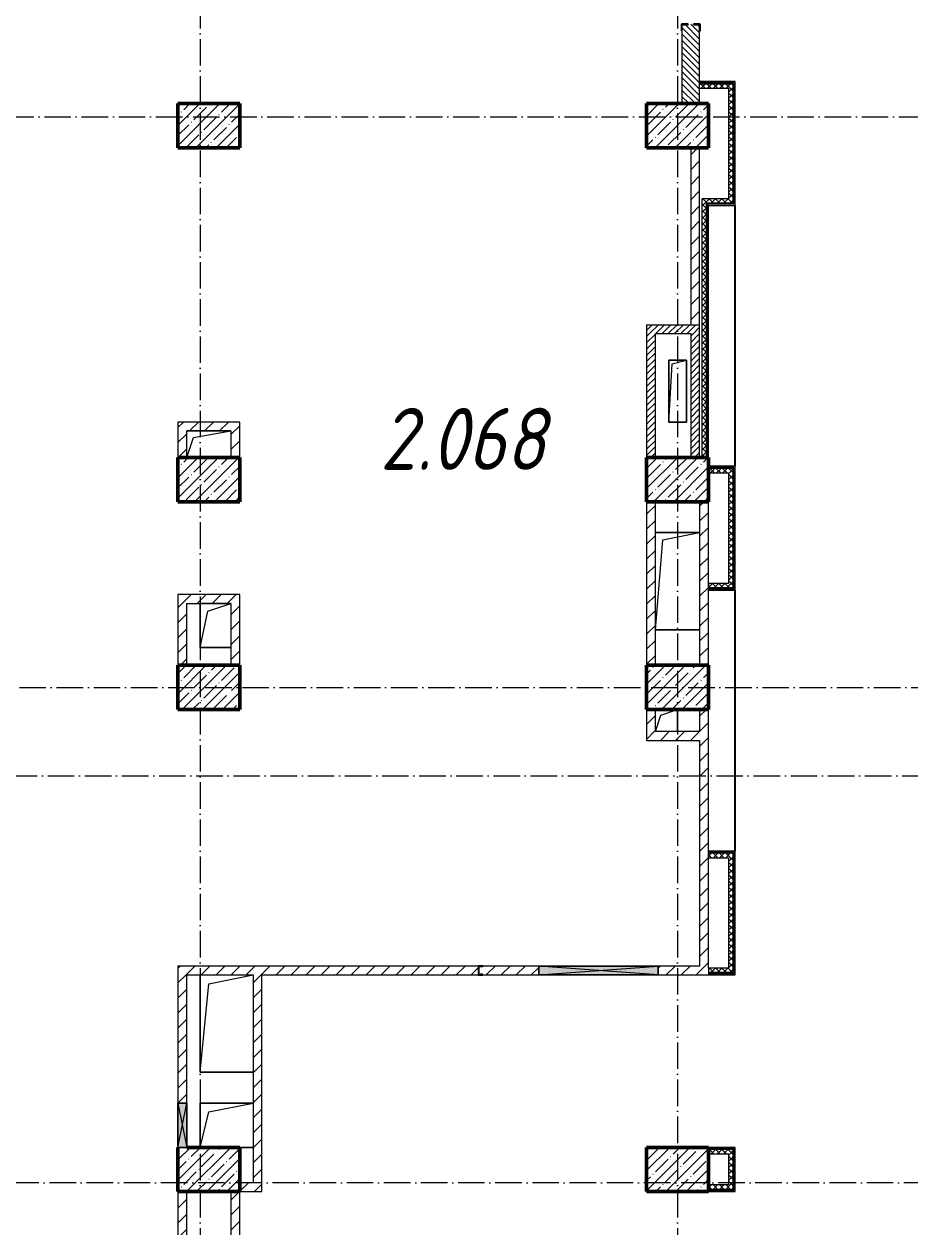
# Model space of a CAD drawing. Header units: millimetres. Extents: x -12989 to 629078, y -109036 to 555275.
# Drawn here: x 119020 to 129038, y 133195 to 146795 of the extents above; entities that cross this region are included whole.
import ezdxf

# ---------------------------------------------------------------- set-up
doc = ezdxf.new("R2010")
doc.units = ezdxf.units.MM
doc.linetypes.add('50_200_ШТРИХ_1Т_ш5_п1_п1_', pattern=[700, 500, -100, 0, -100])
for name, color, linetype, lineweight in [('A-DETL-GENF-OTLN', 7, 'Continuous', 9), ('A-FLOR-____-OTLN', 7, 'Continuous', 9), ('A-GENM-____-MCUT', 7, 'Continuous', 25), ('A-GENM-____-OTLN', 7, 'Continuous', 9), ('A-GENM-____-OTLN-1', 7, 'Continuous', 25), ('A-GLAZ-____-OTLN', 7, 'Continuous', 9), ('A-WALL-____-MCUT', 7, 'Continuous', 13), ('A-WALL-____-MCUT-1', 7, 'Continuous', 9), ('A-WALL-____-PATT-1', 7, 'Continuous', 9), ('A-WALL-FNSH-MCUT-1', 7, 'Continuous', 9), ('I-WALL-____-OTLN', 7, 'Continuous', 9), ('S-COLS-____-MCUT', 7, 'Continuous', 50), ('S-COLS-____-OTLN', 7, 'Continuous', 9), ('S-GRID-____-OTLN-1', 7, '50_200_ШТРИХ_1Т_ш5_п1_п1_', 9), ('Марки помещений', 7, 'Continuous', 9)]:
    doc.layers.add(name, color=color, linetype=linetype, lineweight=lineweight)
doc.layers.add('A-WALL-____-PATT-3', color=9, linetype='Continuous', lineweight=9, true_color=0x808080)
doc.styles.add('ISOCPEUR_I_2', font='isocpeui.ttf', dxfattribs={"width": 0.85, "height": 2.3})
pattern_1 = [(45, (43259.71, 63713.66), (-84.85281, 84.85281), [])]
pattern_2 = [(45, (43259.71, 63713.66), (-35.35534, 35.35534), [])]
pattern_3 = [(45, (43259.71, 63713.66), (-35.35534, 35.35534), []), (135, (43259.71, 63713.66), (-35.35534, -35.35534), [])]

# ---------------------------------------------------------------- blocks, each defined once
blk = doc.blocks.new('BSC_Колонна _Прямоугольная - 500х700-V132-АР1_План отверстий 2 этажа в осях 1-64_Ю-ЯЯ')
at = {"layer": 'S-COLS-____-OTLN'}
h = blk.add_hatch(dxfattribs=at)
h.set_pattern_fill('FP_145', color=256, style=0, pattern_type=2)
h.set_pattern_definition([(315, (-70131.04, 77850), (114.04925, 114.04925), []), (315, (-70131.04, 77735.95), (114.04925, 114.04925), [201.613, -40.323, 3.353, -36.97])])
h.paths.add_polyline_path([(-250, 350), (-250, -350), (250, -350), (250, 350), (9, 350)], flags=0)
at = {"layer": 'S-COLS-____-MCUT'}
for p, q in [((250, 350), (-250, 350)), ((-250, 350), (-250, -350)), ((250, -350), (250, 250)), ((-250, -350), (250, -350))]:
    blk.add_line(p, q, dxfattribs=at)
blk = doc.blocks.new('BSC_Колонна _Прямоугольная - 500х700-V133-АР1_План отверстий 2 этажа в осях 1-64_Ю-ЯЯ')
at = {"layer": 'S-COLS-____-OTLN'}
h = blk.add_hatch(dxfattribs=at)
h.set_pattern_fill('FP_146', color=256, style=0, pattern_type=2)
h.set_pattern_definition([(315, (-70131.04, 83150), (114.04925, 114.04925), []), (315, (-70131.04, 83035.95), (114.04925, 114.04925), [201.613, -40.323, 3.353, -36.97])])
h.paths.add_polyline_path([(-250, 350), (-250, -350), (250, -350), (250, 350), (9, 350)], flags=0)
at = {"layer": 'S-COLS-____-MCUT'}
for p, q in [((250, 350), (-250, 350)), ((-250, 350), (-250, -350)), ((250, -350), (250, 350)), ((-250, -350), (250, -350))]:
    blk.add_line(p, q, dxfattribs=at)
blk = doc.blocks.new('BSC_Колонна _Прямоугольная - 500х700-V135-АР1_План отверстий 2 этажа в осях 1-64_Ю-ЯЯ')
at = {"layer": 'S-COLS-____-OTLN'}
h = blk.add_hatch(dxfattribs=at)
h.set_pattern_fill('FP_148', color=256, style=0, pattern_type=2)
h.set_pattern_definition([(315, (-75581.04, 77850), (114.04925, 114.04925), []), (315, (-75581.04, 77735.95), (114.04925, 114.04925), [201.613, -40.323, 3.353, -36.97])])
h.paths.add_polyline_path([(-250, 350), (-250, -350), (250, -350), (250, 350)], flags=0)
at = {"layer": 'S-COLS-____-MCUT'}
for p, q in [((250, 350), (-250, 350)), ((-250, 350), (-250, -350)), ((250, -350), (250, 350)), ((-250, -350), (250, -350))]:
    blk.add_line(p, q, dxfattribs=at)
blk = doc.blocks.new('BSC_Колонна _Прямоугольная - 500х700-V136-АР1_План отверстий 2 этажа в осях 1-64_Ю-ЯЯ')
at = {"layer": 'S-COLS-____-OTLN'}
h = blk.add_hatch(dxfattribs=at)
h.set_pattern_fill('FP_149', color=256, style=0, pattern_type=2)
h.set_pattern_definition([(315, (-75581.04, 83150), (114.04925, 114.04925), []), (315, (-75581.04, 83035.95), (114.04925, 114.04925), [201.613, -40.323, 3.353, -36.97])])
h.paths.add_polyline_path([(-250, 350), (-250, -350), (250, -350), (250, 350)], flags=0)
at = {"layer": 'S-COLS-____-MCUT'}
for p, q in [((250, 350), (-250, 350)), ((-250, 350), (-250, -350)), ((250, -350), (250, 350)), ((-250, -350), (250, -350))]:
    blk.add_line(p, q, dxfattribs=at)
blk = doc.blocks.new('BSC_Колонна _Прямоугольная - 500х700-V138-АР1_План отверстий 2 этажа в осях 1-64_Ю-ЯЯ')
at = {"layer": 'S-COLS-____-OTLN'}
h = blk.add_hatch(dxfattribs=at)
h.set_pattern_fill('FP_151', color=256, style=0, pattern_type=2)
h.set_pattern_definition([(315, (-77931.04, 77850), (114.04925, 114.04925), []), (315, (-77931.04, 77735.95), (114.04925, 114.04925), [201.613, -40.323, 3.353, -36.97])])
h.paths.add_polyline_path([(-250, 350), (-250, -350), (250, -350), (250, 350)], flags=0)
at = {"layer": 'S-COLS-____-MCUT'}
for p, q in [((250, 350), (-250, 350)), ((-250, 350), (-250, -350)), ((250, -350), (250, 350)), ((-250, -350), (250, -350))]:
    blk.add_line(p, q, dxfattribs=at)
blk = doc.blocks.new('BSC_Колонна _Прямоугольная - 500х700-V139-АР1_План отверстий 2 этажа в осях 1-64_Ю-ЯЯ')
at = {"layer": 'S-COLS-____-OTLN'}
h = blk.add_hatch(dxfattribs=at)
h.set_pattern_fill('FP_152', color=256, style=0, pattern_type=2)
h.set_pattern_definition([(315, (-77931.04, 83150), (114.04925, 114.04925), []), (315, (-77931.04, 83035.95), (114.04925, 114.04925), [201.613, -40.323, 3.353, -36.97])])
h.paths.add_polyline_path([(-250, 350), (-250, -350), (250, -350), (250, 350)], flags=0)
at = {"layer": 'S-COLS-____-MCUT'}
for p, q in [((250, 350), (-250, 350)), ((-250, 350), (-250, -350)), ((250, -350), (250, 350)), ((-250, -350), (250, -350))]:
    blk.add_line(p, q, dxfattribs=at)
blk = doc.blocks.new('BSC_Колонна _Прямоугольная - 500х700-V141-АР1_План отверстий 2 этажа в осях 1-64_Ю-ЯЯ')
at = {"layer": 'S-COLS-____-OTLN'}
h = blk.add_hatch(dxfattribs=at)
h.set_pattern_fill('FP_154', color=256, style=0, pattern_type=2)
h.set_pattern_definition([(315, (-81931.04, 77850), (114.04925, 114.04925), []), (315, (-81931.04, 77735.95), (114.04925, 114.04925), [201.613, -40.323, 3.353, -36.97])])
h.paths.add_polyline_path([(-250, 350), (-250, -350), (250, -350), (250, 350)], flags=0)
at = {"layer": 'S-COLS-____-MCUT'}
for p, q in [((250, 350), (-250, 350)), ((-250, 350), (-250, -350)), ((250, -350), (250, 350)), ((-250, -350), (250, -350))]:
    blk.add_line(p, q, dxfattribs=at)
blk = doc.blocks.new('BSC_Колонна _Прямоугольная - 500х700-V142-АР1_План отверстий 2 этажа в осях 1-64_Ю-ЯЯ')
at = {"layer": 'S-COLS-____-OTLN'}
h = blk.add_hatch(dxfattribs=at)
h.set_pattern_fill('FP_155', color=256, style=0, pattern_type=2)
h.set_pattern_definition([(315, (-81931.04, 83150), (114.04925, 114.04925), []), (315, (-81931.04, 83035.95), (114.04925, 114.04925), [201.613, -40.323, 3.353, -36.97])])
h.paths.add_polyline_path([(-250, 350), (-250, -350), (250, -350), (250, 350)], flags=0)
at = {"layer": 'S-COLS-____-MCUT'}
for p, q in [((250, 350), (-250, 350)), ((-250, 350), (-250, -350)), ((250, -350), (250, 350)), ((-250, -350), (250, -350))]:
    blk.add_line(p, q, dxfattribs=at)
blk = doc.blocks.new('154_Фахверк_СКБ_Швеллер - Тип_100_3960-28318856-АР1_План отверстий 2 этажа в осях 1-64_Ю-ЯЯ')
at = {"layer": 'A-GENM-____-MCUT'}
for p, q in [((175, 50), (125, 50)), ((125, 50), (125, -50)), ((128, 47), (175, 47)), ((128, -47), (128, 47)), ((175, 47), (175, 50)), ((125, -50), (175, -50)), ((175, -47), (128, -47)), ((175, -50), (175, -47))]:
    blk.add_line(p, q, dxfattribs=at)
blk = doc.blocks.new('154_Стойка_СКБ_Уголок - СМ-2480_200-28346303-АР1_План отверстий 2 этажа в осях 1-64_Ю-ЯЯ')
at = {"layer": 'A-GENM-____-MCUT'}
for p, q in [((125, 156), (125, 81)), ((200, 156), (125, 156)), ((131, 81), (131, 150)), ((131, 150), (200, 150)), ((200, 150), (200, 156)), ((125, 81), (131, 81)), ((131, 19), (125, 19)), ((125, 19), (125, -56)), ((131, -50), (131, 19)), ((125, -56), (200, -56)), ((200, -50), (131, -50)), ((200, -56), (200, -50))]:
    blk.add_line(p, q, dxfattribs=at)
blk = doc.blocks.new('AR_Отверстие прямоугольное _в плите_ - AR_Отверстие прямоугольное _в плите_-30459388-АР1_План отверстий 2 этажа в осях 1-64_Ю-ЯЯ')
at = {"layer": 'A-GENM-____-OTLN'}
for p, q in [((100, 350), (-100, 350)), ((-100, 350), (-100, -350)), ((-100, -350), (-60, 310)), ((-60, 310), (100, 350)), ((100, -350), (100, 350)), ((-100, -350), (100, -350))]:
    blk.add_line(p, q, dxfattribs=at)
blk = doc.blocks.new('AR_Отверстие прямоугольное _в плите_ - AR_Отверстие прямоугольное _в плите_-30552653-АР1_План отверстий 2 этажа в осях 1-64_Ю-ЯЯ')
at = {"layer": 'A-GENM-____-OTLN'}
for p, q in [((300, 250), (-300, 250)), ((-300, 250), (-300, -250)), ((-300, -250), (-200, 150)), ((-200, 150), (300, 250)), ((150, -250), (300, -250))]:
    blk.add_line(p, q, dxfattribs=at)
blk = doc.blocks.new('AR_Отверстие прямоугольное _в плите_ - AR_Отверстие прямоугольное _в плите_-30552540-АР1_План отверстий 2 этажа в осях 1-64_Ю-ЯЯ')
at = {"layer": 'A-GENM-____-OTLN'}
for p, q in [((175, 250), (-175, 250)), ((-175, 250), (-175, -250)), ((-175, -250), (-87, 163)), ((-87, 163), (175, 250)), ((-175, -250), (175, -250))]:
    blk.add_line(p, q, dxfattribs=at)
blk = doc.blocks.new('AR_Отверстие прямоугольное _в плите_ - AR_Отверстие прямоугольное _в плите_-V181-АР1_План отверстий 2 этажа в осях 1-64_Ю-ЯЯ')
at = {"layer": 'A-GENM-____-OTLN'}
for p, q in [((-300, 550), (-300, -550)), ((-200, 450), (300, 550)), ((-300, -550), (-200, 450)), ((-300, -550), (300, -550))]:
    blk.add_line(p, q, dxfattribs=at)
blk = doc.blocks.new('AR_Отверстие прямоугольное _в плите_ - AR_Отверстие прямоугольное _в плите_-V182-АР1_План отверстий 2 этажа в осях 1-64_Ю-ЯЯ')
at = {"layer": 'A-GENM-____-OTLN'}
for p, q in [((-125, -125), (-63, 63)), ((-63, 63), (125, 125)), ((125, -125), (125, 125))]:
    blk.add_line(p, q, dxfattribs=at)
blk = doc.blocks.new('AR_Отверстие прямоугольное _в плите_ - AR_Отверстие прямоугольное _в плите_-30459267-АР1_План отверстий 2 этажа в осях 1-64_Ю-ЯЯ')
at = {"layer": 'A-GENM-____-OTLN'}
for p, q in [((250, 150), (-250, 150)), ((-175, 75), (250, 150)), ((-250, -150), (-175, 75))]:
    blk.add_line(p, q, dxfattribs=at)
blk = doc.blocks.new('AR_Отверстие прямоугольное _в плите_ - AR_Отверстие прямоугольное _в плите_-30552711-АР1_План отверстий 2 этажа в осях 1-64_Ю-ЯЯ')
at = {"layer": 'A-GENM-____-OTLN'}
for p, q in [((250, 550), (-250, 550)), ((-167, 467), (250, 550)), ((-250, -550), (-167, 467)), ((-250, -550), (250, -550))]:
    blk.add_line(p, q, dxfattribs=at)
blk = doc.blocks.new('AR_Отверстие прямоугольное _в стене__БезПР - AR_Отверстие прямоугольное _в стене__БезПР-36789012-АР1_План отверстий 2 этажа в осях 1-64_Ю-ЯЯ')
at = {"layer": 'A-GLAZ-____-OTLN'}
blk.add_hatch(color=256, dxfattribs=at).paths.add_polyline_path([(675, 50), (-675, 50), (-675, -50), (675, -50)], flags=0)
at = {"layer": 'A-DETL-GENF-OTLN'}
for p, q in [((-675, -50), (-675, 50)), ((-675, 50), (675, 50)), ((675, 50), (-675, -50)), ((-675, 50), (675, -50)), ((675, 50), (-675, 50)), ((-675, 50), (-675, -50)), ((675, 50), (675, -50)), ((675, -50), (675, 50)), ((675, -50), (-675, -50)), ((-675, -50), (675, -50))]:
    blk.add_line(p, q, dxfattribs=at)
at = {"layer": 'A-GLAZ-____-OTLN'}
blk.add_line((675, 50), (-675, 50), dxfattribs=at)
blk = doc.blocks.new('AR_Отверстие прямоугольное _в стене__БезПР - AR_Отверстие прямоугольное _в стене__БезПР-36427725-АР1_План отверстий 2 этажа в осях 1-64_Ю-ЯЯ')
at = {"layer": 'A-GLAZ-____-OTLN'}
blk.add_hatch(color=256, dxfattribs=at).paths.add_polyline_path([(-250, 50), (-250, -50), (250, -50), (250, 50)], flags=0)
at = {"layer": 'A-DETL-GENF-OTLN'}
for p, q in [((-250, -50), (-250, 50)), ((-250, 50), (250, 50)), ((250, 50), (-250, -50)), ((-250, 50), (250, -50)), ((250, 50), (-250, 50)), ((-250, 50), (-250, -50)), ((250, 50), (250, -50)), ((250, -50), (250, 50)), ((250, -50), (-250, -50)), ((-250, -50), (250, -50))]:
    blk.add_line(p, q, dxfattribs=at)
at = {"layer": 'A-GLAZ-____-OTLN'}
blk.add_line((250, 50), (-250, 50), dxfattribs=at)
blk = doc.blocks.new('2этаж')
at = {"layer": 'S-GRID-____-OTLN-1', "color": 251, "ltscale": 0.6, "true_color": 0x636466}
for p, q in [((62158.3, 549908.8), (62158.3, 498997)), ((67558.3, 549908.8), (67558.3, 498997)), ((-20260.4, 541047), (88482.7, 541047)), ((33650.4, 534597), (88482.7, 534597)), ((18845.8, 533597), (88482.7, 533597)), ((88482.7, 528997), (33650.4, 528997))]:
    blk.add_line(p, q, dxfattribs=at)

msp = doc.modelspace()

# ---------------------------------------------------------------- hatches: boundary and pattern name
at = {"layer": 'A-WALL-____-PATT-1'}
h = msp.add_hatch(dxfattribs=at)
h.set_pattern_fill('FP_6', color=256, style=0, pattern_type=2)
h.set_pattern_definition([(135, (43259.71, 63713.66), (-35.35534, -35.35534), [])])
h.paths.add_polyline_path([(126459.7115, 145894.7006), (126659.7115, 145894.7006), (126659.7115, 146788.7006), (126590.7115, 146788.7006), (126590.7115, 146794.7006), (126528.7115, 146794.7006), (126528.7115, 146788.7006), (126459.7115, 146788.7006), (126459.7115, 146588.7006)], flags=0)
h.paths.add_polyline_path([(126528.7115, 148494.7006), (126590.7115, 148494.7006), (126590.7115, 148500.7006), (126659.7115, 148500.7006), (126659.7115, 148894.7006), (126459.7115, 148894.7006), (126459.7115, 148500.7006), (126528.7115, 148500.7006)], flags=0)
h = msp.add_hatch(dxfattribs=at)
h.set_pattern_fill('FP_4', color=256, style=0, pattern_type=2)
h.set_pattern_definition(pattern_1)
h.paths.add_polyline_path([(126659.7115, 143394.7006), (126659.7115, 145394.7006), (126559.7115, 145394.7006), (126559.7115, 143394.7006)], flags=0)
h = msp.add_hatch(dxfattribs=at)
h.set_pattern_fill('FP_5', color=256, style=0, pattern_type=2)
h.set_pattern_definition(pattern_2)
h.paths.add_polyline_path([(126559.7115, 143294.7006), (126659.7115, 143294.7006), (126659.7115, 143394.7006), (126059.7115, 143394.7006), (126059.7115, 143294.7006), (126317.0617, 143294.7006)], flags=0)
h = msp.add_hatch(dxfattribs=at)
h.set_pattern_fill('FP_5', color=256, style=0, pattern_type=2)
h.set_pattern_definition(pattern_2)
h.paths.add_polyline_path([(126159.7115, 141894.7006), (126159.7115, 143294.7006), (126059.7115, 143294.7006), (126059.7115, 141894.7006)], flags=0)
h = msp.add_hatch(dxfattribs=at)
h.set_pattern_fill('FP_5', color=256, style=0, pattern_type=2)
h.set_pattern_definition(pattern_2)
h.paths.add_polyline_path([(126659.7115, 141894.7006), (126659.7115, 143294.7006), (126559.7115, 143294.7006), (126559.7115, 141894.7006)], flags=0)
h = msp.add_hatch(dxfattribs=at)
h.set_pattern_fill('FP_4', color=256, style=0, pattern_type=2)
h.set_pattern_definition(pattern_1)
h.paths.add_polyline_path([(121359.7115, 142194.7006), (121359.7115, 142294.7006), (120759.7115, 142294.7006), (120759.7115, 142194.7006), (121014.5597, 142194.7006)], flags=0)
h = msp.add_hatch(dxfattribs=at)
h.set_pattern_fill('FP_4', color=256, style=0, pattern_type=2)
h.set_pattern_definition(pattern_1)
h.paths.add_polyline_path([(121459.5958, 141894.7006), (121459.7115, 141894.7006), (121459.7115, 142294.7006), (121359.7115, 142294.7006), (121359.7115, 141894.7006)], flags=0)
h = msp.add_hatch(dxfattribs=at)
h.set_pattern_fill('FP_4', color=256, style=0, pattern_type=2)
h.set_pattern_definition(pattern_1)
h.paths.add_polyline_path([(120859.7115, 141894.7006), (120859.7115, 142194.7006), (120759.7115, 142194.7006), (120759.7115, 141894.7006)], flags=0)
h = msp.add_hatch(dxfattribs=at)
h.set_pattern_fill('FP_4', color=256, style=0, pattern_type=2)
h.set_pattern_definition(pattern_1)
h.paths.add_polyline_path([(126159.7115, 139544.7006), (126159.7115, 141394.7006), (126059.7115, 141394.7006), (126059.7115, 139544.7006)], flags=0)
h = msp.add_hatch(dxfattribs=at)
h.set_pattern_fill('FP_4', color=256, style=0, pattern_type=2)
h.set_pattern_definition(pattern_1)
h.paths.add_polyline_path([(126759.7115, 139544.7006), (126759.7115, 141394.7006), (126659.7115, 141394.7006), (126659.7115, 139544.7006)], flags=0)
h = msp.add_hatch(dxfattribs=at)
h.set_pattern_fill('FP_4', color=256, style=0, pattern_type=2)
h.set_pattern_definition(pattern_1)
h.paths.add_polyline_path([(121359.7115, 140244.7006), (121359.7115, 140344.7006), (120759.7115, 140344.7006), (120759.7115, 140244.7006), (121014.5597, 140244.7006)], flags=0)
h = msp.add_hatch(dxfattribs=at)
h.set_pattern_fill('FP_4', color=256, style=0, pattern_type=2)
h.set_pattern_definition(pattern_1)
h.paths.add_polyline_path([(120859.7115, 139544.7006), (120859.7115, 140244.7006), (120759.7115, 140244.7006), (120759.7115, 139544.7006)], flags=0)
h = msp.add_hatch(dxfattribs=at)
h.set_pattern_fill('FP_4', color=256, style=0, pattern_type=2)
h.set_pattern_definition(pattern_1)
h.paths.add_polyline_path([(121459.6618, 139544.7006), (121459.7115, 139544.7006), (121459.7115, 140344.7006), (121359.7115, 140344.7006), (121359.7115, 139544.7006)], flags=0)
h = msp.add_hatch(dxfattribs=at)
h.set_pattern_fill('FP_4', color=256, style=0, pattern_type=2)
h.set_pattern_definition(pattern_1)
h.paths.add_polyline_path([(126159.7115, 138794.7006), (126159.7115, 139044.7006), (126059.7115, 139044.7006), (126059.7115, 138794.7006)], flags=0)
h = msp.add_hatch(dxfattribs=at)
h.set_pattern_fill('FP_4', color=256, style=0, pattern_type=2)
h.set_pattern_definition(pattern_1)
h.paths.add_polyline_path([(126659.7115, 136044.7006), (126759.7115, 136044.7006), (126759.7115, 139044.7006), (126659.7115, 139044.7006), (126659.7115, 136144.7006)], flags=0)
h = msp.add_hatch(dxfattribs=at)
h.set_pattern_fill('FP_4', color=256, style=0, pattern_type=2)
h.set_pattern_definition(pattern_1)
h.paths.add_polyline_path([(126659.7115, 138694.7006), (126659.7115, 138794.7006), (126059.7115, 138794.7006), (126059.7115, 138694.7006), (126317.0617, 138694.7006)], flags=0)
h = msp.add_hatch(dxfattribs=at)
h.set_pattern_fill('FP_4', color=256, style=0, pattern_type=2)
h.set_pattern_definition(pattern_1)
h.paths.add_polyline_path([(126659.7115, 136044.7006), (126659.7115, 136144.7006), (126189.7115, 136144.7006), (126189.7115, 136044.7006), (126317.0617, 136044.7006)], flags=0)
h.paths.add_polyline_path([(120759.7115, 136044.7006), (124159.7115, 136044.7006), (124159.7115, 136144.7006), (120759.7115, 136144.7006)], flags=0)
h.paths.add_polyline_path([(124839.7115, 136044.7006), (124839.7115, 136144.7006), (124209.7115, 136144.7006), (124209.7115, 136141.7006), (124162.7115, 136141.7006), (124162.7115, 136047.7006), (124209.7115, 136047.7006), (124209.7115, 136044.7006), (124549.5611, 136044.7006)], flags=0)
h = msp.add_hatch(dxfattribs=at)
h.set_pattern_fill('FP_4', color=256, style=0, pattern_type=2)
h.set_pattern_definition(pattern_1)
h.paths.add_polyline_path([(120759.7115, 134594.7006), (120859.7115, 134594.7006), (120859.7115, 136044.7006), (120759.7115, 136044.7006)], flags=0)
h = msp.add_hatch(dxfattribs=at)
h.set_pattern_fill('FP_4', color=256, style=0, pattern_type=2)
h.set_pattern_definition(pattern_1)
h.paths.add_polyline_path([(121709.7115, 133594.7006), (121709.7115, 136044.7006), (121609.7115, 136044.7006), (121609.7115, 133594.7006)], flags=0)
h = msp.add_hatch(dxfattribs=at)
h.set_pattern_fill('FP_4', color=256, style=0, pattern_type=2)
h.set_pattern_definition(pattern_1)
h.paths.add_polyline_path([(121609.7115, 133594.7006), (121609.7115, 133694.7006), (121459.7115, 133694.7006), (121459.7115, 133594.7006)], flags=0)
h = msp.add_hatch(dxfattribs=at)
h.set_pattern_fill('FP_4', color=256, style=0, pattern_type=2)
h.set_pattern_definition(pattern_1)
h.paths.add_polyline_path([(120759.7115, 130794.7006), (120859.7115, 130794.7006), (120859.7115, 130894.7006), (120759.7115, 130894.7006)], flags=0)
h.paths.add_polyline_path([(120859.7115, 131094.7006), (120859.7115, 132494.7006), (120759.7115, 132494.7006), (120759.7115, 131094.7006)], flags=0)
h.paths.add_polyline_path([(120759.7115, 132994.7006), (120859.7115, 132994.7006), (120859.7115, 133594.7006), (120759.7115, 133594.7006)], flags=0)
h = msp.add_hatch(dxfattribs=at)
h.set_pattern_fill('FP_4', color=256, style=0, pattern_type=2)
h.set_pattern_definition(pattern_1)
h.paths.add_polyline_path([(121459.7115, 130794.7006), (121459.7115, 133594.7006), (121359.7115, 133594.7006), (121359.7115, 130794.7006)], flags=0)
at = {"layer": 'A-WALL-____-PATT-3'}
h = msp.add_hatch(dxfattribs=at)
h.set_pattern_fill('FP_7', color=256, style=0, pattern_type=2)
h.set_pattern_definition(pattern_3)
h.paths.add_polyline_path([(126659.7115, 146069.7006), (126984.7115, 146069.7006), (126984.7115, 146119.7006), (126659.7115, 146119.7006)], flags=0)
h = msp.add_hatch(dxfattribs=at)
h.set_pattern_fill('FP_7', color=256, style=0, pattern_type=2)
h.set_pattern_definition(pattern_3)
h.paths.add_polyline_path([(127034.7115, 136119.7006), (127034.7115, 137419.7006), (126984.7115, 137419.7006), (126984.7115, 136119.7006)], flags=0)
h.paths.add_polyline_path([(126984.7115, 140419.7006), (127034.7115, 140419.7006), (127034.7115, 141769.7006), (126984.7115, 141769.7006), (126984.7115, 140469.7006)], flags=0)
h.paths.add_polyline_path([(127034.7115, 144769.7006), (127034.7115, 146119.7006), (126984.7115, 146119.7006), (126984.7115, 144769.7006)], flags=0)
h = msp.add_hatch(dxfattribs=at)
h.set_pattern_fill('FP_7', color=256, style=0, pattern_type=2)
h.set_pattern_definition(pattern_3)
h.paths.add_polyline_path([(126984.7115, 144769.7006), (126984.7115, 144819.7006), (126684.7115, 144819.7006), (126684.7115, 144769.7006), (126734.7115, 144769.7006)], flags=0)
h = msp.add_hatch(dxfattribs=at)
h.set_pattern_fill('FP_7', color=256, style=0, pattern_type=2)
h.set_pattern_definition(pattern_3)
h.paths.add_polyline_path([(126734.7115, 141894.7006), (126734.7115, 144769.7006), (126684.7115, 144769.7006), (126684.7115, 141894.7006)], flags=0)
h = msp.add_hatch(dxfattribs=at)
h.set_pattern_fill('FP_7', color=256, style=0, pattern_type=2)
h.set_pattern_definition(pattern_3)
h.paths.add_polyline_path([(126984.7115, 141719.7006), (126984.7115, 141769.7006), (126759.7115, 141769.7006), (126759.7115, 141719.7006)], flags=0)
h = msp.add_hatch(dxfattribs=at)
h.set_pattern_fill('FP_7', color=256, style=0, pattern_type=2)
h.set_pattern_definition(pattern_3)
h.paths.add_polyline_path([(126984.7115, 140419.7006), (126984.7115, 140469.7006), (126759.7115, 140469.7006), (126759.7115, 140419.7006)], flags=0)
h = msp.add_hatch(dxfattribs=at)
h.set_pattern_fill('FP_7', color=256, style=0, pattern_type=2)
h.set_pattern_definition(pattern_3)
h.paths.add_polyline_path([(126984.7115, 137369.7006), (126984.7115, 137419.7006), (126759.7115, 137419.7006), (126759.7115, 137369.7006)], flags=0)
h = msp.add_hatch(dxfattribs=at)
h.set_pattern_fill('FP_7', color=256, style=0, pattern_type=2)
h.set_pattern_definition(pattern_3)
h.paths.add_polyline_path([(127034.7115, 136069.7006), (127034.7115, 136119.7006), (126759.7115, 136119.7006), (126759.7115, 136069.7006)], flags=0)
h = msp.add_hatch(dxfattribs=at)
h.set_pattern_fill('FP_7', color=256, style=0, pattern_type=2)
h.set_pattern_definition(pattern_3)
h.paths.add_polyline_path([(126984.7115, 134019.7006), (126984.7115, 134069.7006), (126759.7115, 134069.7006), (126759.7115, 134019.7006)], flags=0)
h = msp.add_hatch(dxfattribs=at)
h.set_pattern_fill('FP_7', color=256, style=0, pattern_type=2)
h.set_pattern_definition(pattern_3)
h.paths.add_polyline_path([(126984.7115, 133669.7006), (127034.7115, 133669.7006), (127034.7115, 134069.7006), (126984.7115, 134069.7006), (126984.7115, 133853.5493)], flags=0)
h = msp.add_hatch(dxfattribs=at)
h.set_pattern_fill('FP_7', color=256, style=0, pattern_type=2)
h.set_pattern_definition(pattern_3)
h.paths.add_polyline_path([(127034.7115, 133619.7006), (127034.7115, 133669.7006), (126759.7115, 133669.7006), (126759.7115, 133619.7006)], flags=0)

# ---------------------------------------------------------------- linework, layer by layer
at = {"layer": 'A-FLOR-____-OTLN'}
for p, q in [((127058.7115, 141794.7006), (127058.7115, 144744.7006)), ((126309.7115, 142994.3531), (126509.7115, 142994.3531)), ((126309.7115, 142294.3531), (126309.7115, 142994.3531)), ((126509.7115, 142994.3531), (126509.7115, 142294.3531)), ((126509.7115, 142294.3531), (126309.7115, 142294.3531)), ((120859.7115, 142194.3531), (121359.7115, 142194.3531)), ((126159.7115, 141044.7006), (126659.7115, 141044.7006)), ((127058.7115, 137444.7006), (127058.7115, 140394.7006)), ((121009.7115, 140244.3531), (121359.7115, 140244.3531)), ((121009.7115, 139744.3531), (121009.7115, 140244.3531)), ((126659.7115, 139944.7006), (126159.7115, 139944.7006)), ((121359.7115, 139744.3531), (121009.7115, 139744.3531)), ((126409.7115, 139044.7006), (126409.7115, 138794.7006)), ((121009.7115, 134944.7006), (121009.7115, 136044.7006)), ((121609.7115, 134944.7006), (121009.7115, 134944.7006)), ((121009.7115, 134594.7006), (121609.7115, 134594.7006)), ((121009.7115, 134094.7006), (121009.7115, 134594.7006)), ((121609.7115, 134094.7006), (121459.7115, 134094.7006))]:
    msp.add_line(p, q, dxfattribs=at)
at = {"layer": 'A-WALL-____-MCUT'}
for p, q in [((126459.7115, 146719.7006), (126459.7115, 145894.7006)), ((126659.7115, 145894.7006), (126659.7115, 146719.7006)), ((126659.7115, 146119.7006), (127034.7115, 146119.7006)), ((126659.7115, 146069.7006), (126984.7115, 146069.7006)), ((126984.7115, 146069.7006), (126984.7115, 144819.7006)), ((127034.7115, 146119.7006), (127034.7115, 144769.7006)), ((126684.7115, 144819.7006), (126684.7115, 141894.7006)), ((126984.7115, 144819.7006), (126684.7115, 144819.7006)), ((126734.7115, 144769.7006), (126734.7115, 141894.7006)), ((127034.7115, 144769.7006), (126734.7115, 144769.7006)), ((127034.7115, 141769.7006), (126759.7115, 141769.7006)), ((126759.7115, 141719.7006), (126984.7115, 141719.7006)), ((126984.7115, 141719.7006), (126984.7115, 140469.7006)), ((127034.7115, 141769.7006), (127034.7115, 140419.7006)), ((126984.7115, 140469.7006), (126759.7115, 140469.7006)), ((126759.7115, 140469.7006), (126759.7115, 140419.7006)), ((127034.7115, 140419.7006), (126759.7115, 140419.7006)), ((126759.7115, 137419.7006), (126759.7115, 137369.7006)), ((127034.7115, 137419.7006), (126759.7115, 137419.7006)), ((126759.7115, 137369.7006), (126984.7115, 137369.7006)), ((126984.7115, 137369.7006), (126984.7115, 136119.7006)), ((127034.7115, 137419.7006), (127034.7115, 136069.7006)), ((126984.7115, 136119.7006), (126759.7115, 136119.7006)), ((126759.7115, 136119.7006), (126759.7115, 136069.7006)), ((127034.7115, 136069.7006), (126759.7115, 136069.7006)), ((127034.7115, 134069.7006), (126759.7115, 134069.7006)), ((126759.7115, 134019.7006), (126984.7115, 134019.7006)), ((126984.7115, 134019.7006), (126984.7115, 133669.7006)), ((127034.7115, 134069.7006), (127034.7115, 133619.7006)), ((126984.7115, 133669.7006), (126759.7115, 133669.7006)), ((127034.7115, 133619.7006), (126759.7115, 133619.7006))]:
    msp.add_line(p, q, dxfattribs=at)
at = {"layer": 'A-WALL-____-MCUT-1'}
for p, q in [((126659.7115, 146132.2006), (127047.2115, 146132.2006)), ((127047.2115, 146132.2006), (127047.2115, 144757.2006)), ((126747.2115, 144757.2006), (126747.2115, 141894.7006)), ((127047.2115, 144757.2006), (126747.2115, 144757.2006)), ((127047.2115, 141782.2006), (126759.7115, 141782.2006)), ((127047.2115, 141782.2006), (127047.2115, 140407.2006)), ((127047.2115, 140407.2006), (126759.7115, 140407.2006)), ((127047.2115, 137432.2006), (126759.7115, 137432.2006)), ((127047.2115, 137432.2006), (127047.2115, 136057.2006)), ((127047.2115, 136057.2006), (126759.7115, 136057.2006)), ((127047.2115, 134082.2006), (126759.7115, 134082.2006)), ((127047.2115, 134082.2006), (127047.2115, 133607.2006)), ((127047.2115, 133607.2006), (126759.7115, 133607.2006))]:
    msp.add_line(p, q, dxfattribs=at)
at = {"layer": 'A-WALL-FNSH-MCUT-1'}
for p, q in [((127059.7115, 146144.7006), (126659.7115, 146144.7006)), ((127059.7115, 144744.7006), (127059.7115, 146144.7006)), ((126559.7115, 145394.7006), (126559.7115, 143394.7006)), ((126659.7115, 141894.7006), (126659.7115, 145394.7006)), ((126759.7115, 141894.7006), (126759.7115, 144744.7006)), ((126759.7115, 144744.7006), (127059.7115, 144744.7006)), ((126059.7115, 143394.7006), (126059.7115, 141894.7006)), ((126059.7115, 143394.7006), (126659.7115, 143394.7006)), ((126159.7115, 143294.7006), (126559.7115, 143294.7006)), ((126159.7115, 141894.7006), (126159.7115, 143294.7006)), ((126559.7115, 143294.7006), (126559.7115, 141894.7006)), ((121459.7115, 142294.7006), (120759.7115, 142294.7006)), ((120759.7115, 142294.7006), (120759.7115, 141894.7006)), ((121459.7115, 141894.7006), (121459.7115, 142294.7006)), ((120859.7115, 142194.7006), (121359.7115, 142194.7006)), ((120859.7115, 141894.7006), (120859.7115, 142194.7006)), ((121359.7115, 142194.7006), (121359.7115, 141894.7006)), ((127059.7115, 141794.7006), (126759.7115, 141794.7006)), ((127059.7115, 140394.7006), (127059.7115, 141794.7006)), ((126059.7115, 141394.7006), (126059.7115, 139544.7006)), ((126159.7115, 139544.7006), (126159.7115, 141394.7006)), ((126659.7115, 141394.7006), (126659.7115, 139544.7006)), ((126759.7115, 139544.7006), (126759.7115, 141394.7006)), ((126759.7115, 140419.7006), (126759.7115, 140394.7006)), ((126759.7115, 140394.7006), (127059.7115, 140394.7006)), ((121459.7115, 140344.7006), (120759.7115, 140344.7006)), ((120759.7115, 140344.7006), (120759.7115, 139544.7006)), ((120859.7115, 140244.7006), (121359.7115, 140244.7006)), ((120859.7115, 139544.7006), (120859.7115, 140244.7006)), ((121359.7115, 140244.7006), (121359.7115, 139544.7006)), ((121459.7115, 139544.7006), (121459.7115, 140344.7006)), ((126059.7115, 139044.7006), (126059.7115, 138694.7006)), ((126159.7115, 138794.7006), (126159.7115, 139044.7006)), ((126659.7115, 139044.7006), (126659.7115, 138794.7006)), ((126759.7115, 136119.7006), (126759.7115, 139044.7006)), ((126659.7115, 138794.7006), (126159.7115, 138794.7006)), ((126059.7115, 138694.7006), (126659.7115, 138694.7006)), ((126659.7115, 138694.7006), (126659.7115, 136144.7006)), ((127059.7115, 137444.7006), (126759.7115, 137444.7006)), ((127059.7115, 136044.7006), (127059.7115, 137444.7006)), ((124159.7115, 136144.7006), (120759.7115, 136144.7006)), ((120759.7115, 136144.7006), (120759.7115, 134594.7006)), ((124839.7115, 136144.7006), (124209.7115, 136144.7006)), ((126659.7115, 136144.7006), (126189.7115, 136144.7006)), ((120859.7115, 136044.7006), (121609.7115, 136044.7006)), ((120859.7115, 134594.7006), (120859.7115, 136044.7006)), ((121609.7115, 136044.7006), (121609.7115, 133694.7006)), ((121709.7115, 133594.7006), (121709.7115, 136044.7006)), ((121709.7115, 136044.7006), (124159.7115, 136044.7006)), ((124209.7115, 136044.7006), (124839.7115, 136044.7006)), ((126189.7115, 136044.7006), (127059.7115, 136044.7006)), ((126759.7115, 136069.7006), (126759.7115, 136044.7006)), ((127059.7115, 134094.7006), (126759.7115, 134094.7006)), ((127059.7115, 133594.7006), (127059.7115, 134094.7006)), ((121609.7115, 133694.7006), (121459.7115, 133694.7006)), ((120759.7115, 133594.7006), (120759.7115, 132994.7006)), ((120859.7115, 132994.7006), (120859.7115, 133594.7006)), ((121359.7115, 133594.7006), (121359.7115, 130794.7006)), ((121459.7115, 133594.7006), (121709.7115, 133594.7006)), ((121459.7115, 130794.7006), (121459.7115, 133594.7006)), ((126759.7115, 133594.7006), (127059.7115, 133594.7006))]:
    msp.add_line(p, q, dxfattribs=at)
at = {"layer": 'I-WALL-____-OTLN'}
for p, q in [((127059.7115, 144744.7006), (127059.7115, 141794.7006)), ((127059.7115, 140394.7006), (127059.7115, 137444.7006))]:
    msp.add_line(p, q, dxfattribs=at)

# ---------------------------------------------------------------- block references
msp.add_blockref('2этаж', (58851.3748, -395302.2823))
at = {"layer": 'A-GENM-____-OTLN'}
for name, p in [('AR_Отверстие прямоугольное _в плите_ - AR_Отверстие прямоугольное _в плите_-30459388-АР1_План отверстий 2 этажа в осях 1-64_Ю-ЯЯ', (126409.7115, 142644.3531)), ('AR_Отверстие прямоугольное _в плите_ - AR_Отверстие прямоугольное _в плите_-30459267-АР1_План отверстий 2 этажа в осях 1-64_Ю-ЯЯ', (121109.7115, 142044.3531)), ('AR_Отверстие прямоугольное _в плите_ - AR_Отверстие прямоугольное _в плите_-30552711-АР1_План отверстий 2 этажа в осях 1-64_Ю-ЯЯ', (126409.7115, 140494.7006)), ('AR_Отверстие прямоугольное _в плите_ - AR_Отверстие прямоугольное _в плите_-30552540-АР1_План отверстий 2 этажа в осях 1-64_Ю-ЯЯ', (121184.7115, 139994.3531)), ('AR_Отверстие прямоугольное _в плите_ - AR_Отверстие прямоугольное _в плите_-V182-АР1_План отверстий 2 этажа в осях 1-64_Ю-ЯЯ', (126284.7115, 138919.7006)), ('AR_Отверстие прямоугольное _в плите_ - AR_Отверстие прямоугольное _в плите_-V181-АР1_План отверстий 2 этажа в осях 1-64_Ю-ЯЯ', (121309.7115, 135494.7006)), ('AR_Отверстие прямоугольное _в плите_ - AR_Отверстие прямоугольное _в плите_-30552653-АР1_План отверстий 2 этажа в осях 1-64_Ю-ЯЯ', (121309.7115, 134344.7006))]:
    msp.add_blockref(name, p, dxfattribs=at)
at = {"layer": 'A-GENM-____-OTLN-1', "rotation": 269.9999999999999}
msp.add_blockref('154_Стойка_СКБ_Уголок - СМ-2480_200-28346303-АР1_План отверстий 2 этажа в осях 1-64_Ю-ЯЯ', (126509.7115, 146919.7006), dxfattribs=at)
at = {"layer": 'A-GENM-____-OTLN-1'}
msp.add_blockref('154_Фахверк_СКБ_Швеллер - Тип_100_3960-28318856-АР1_План отверстий 2 этажа в осях 1-64_Ю-ЯЯ', (124034.7115, 136094.7006), dxfattribs=at)
at = {"layer": 'A-GLAZ-____-OTLN'}
for name, p, rotation in [('AR_Отверстие прямоугольное _в стене__БезПР - AR_Отверстие прямоугольное _в стене__БезПР-36789012-АР1_План отверстий 2 этажа в осях 1-64_Ю-ЯЯ', (125514.7115, 136094.7006), 180), ('AR_Отверстие прямоугольное _в стене__БезПР - AR_Отверстие прямоугольное _в стене__БезПР-36427725-АР1_План отверстий 2 этажа в осях 1-64_Ю-ЯЯ', (120809.7115, 134344.7006), 90.00000000000058)]:
    msp.add_blockref(name, p, dxfattribs=dict(at, rotation=rotation))
at = {"layer": 'S-COLS-____-OTLN', "rotation": 89.9999999999999}
for name, p in [('BSC_Колонна _Прямоугольная - 500х700-V141-АР1_План отверстий 2 этажа в осях 1-64_Ю-ЯЯ', (121109.7115, 145644.7006)), ('BSC_Колонна _Прямоугольная - 500х700-V142-АР1_План отверстий 2 этажа в осях 1-64_Ю-ЯЯ', (126409.7115, 145644.7006)), ('BSC_Колонна _Прямоугольная - 500х700-V138-АР1_План отверстий 2 этажа в осях 1-64_Ю-ЯЯ', (121109.7115, 141644.7006)), ('BSC_Колонна _Прямоугольная - 500х700-V139-АР1_План отверстий 2 этажа в осях 1-64_Ю-ЯЯ', (126409.7115, 141644.7006)), ('BSC_Колонна _Прямоугольная - 500х700-V135-АР1_План отверстий 2 этажа в осях 1-64_Ю-ЯЯ', (121109.7115, 139294.7006)), ('BSC_Колонна _Прямоугольная - 500х700-V136-АР1_План отверстий 2 этажа в осях 1-64_Ю-ЯЯ', (126409.7115, 139294.7006)), ('BSC_Колонна _Прямоугольная - 500х700-V132-АР1_План отверстий 2 этажа в осях 1-64_Ю-ЯЯ', (121109.7115, 133844.7006)), ('BSC_Колонна _Прямоугольная - 500х700-V133-АР1_План отверстий 2 этажа в осях 1-64_Ю-ЯЯ', (126409.7115, 133844.7006))]:
    msp.add_blockref(name, p, dxfattribs=at)

# ---------------------------------------------------------------- texts
at = {"layer": 'Марки помещений', "insert": (123044.7935, 142454.5739), "char_height": 700, "width": 785.65375, "attachment_point": 1, "style": 'ISOCPEUR_I_2'}
msp.add_mtext('2.068', dxfattribs=at)

doc.saveas('drawing.dxf')
